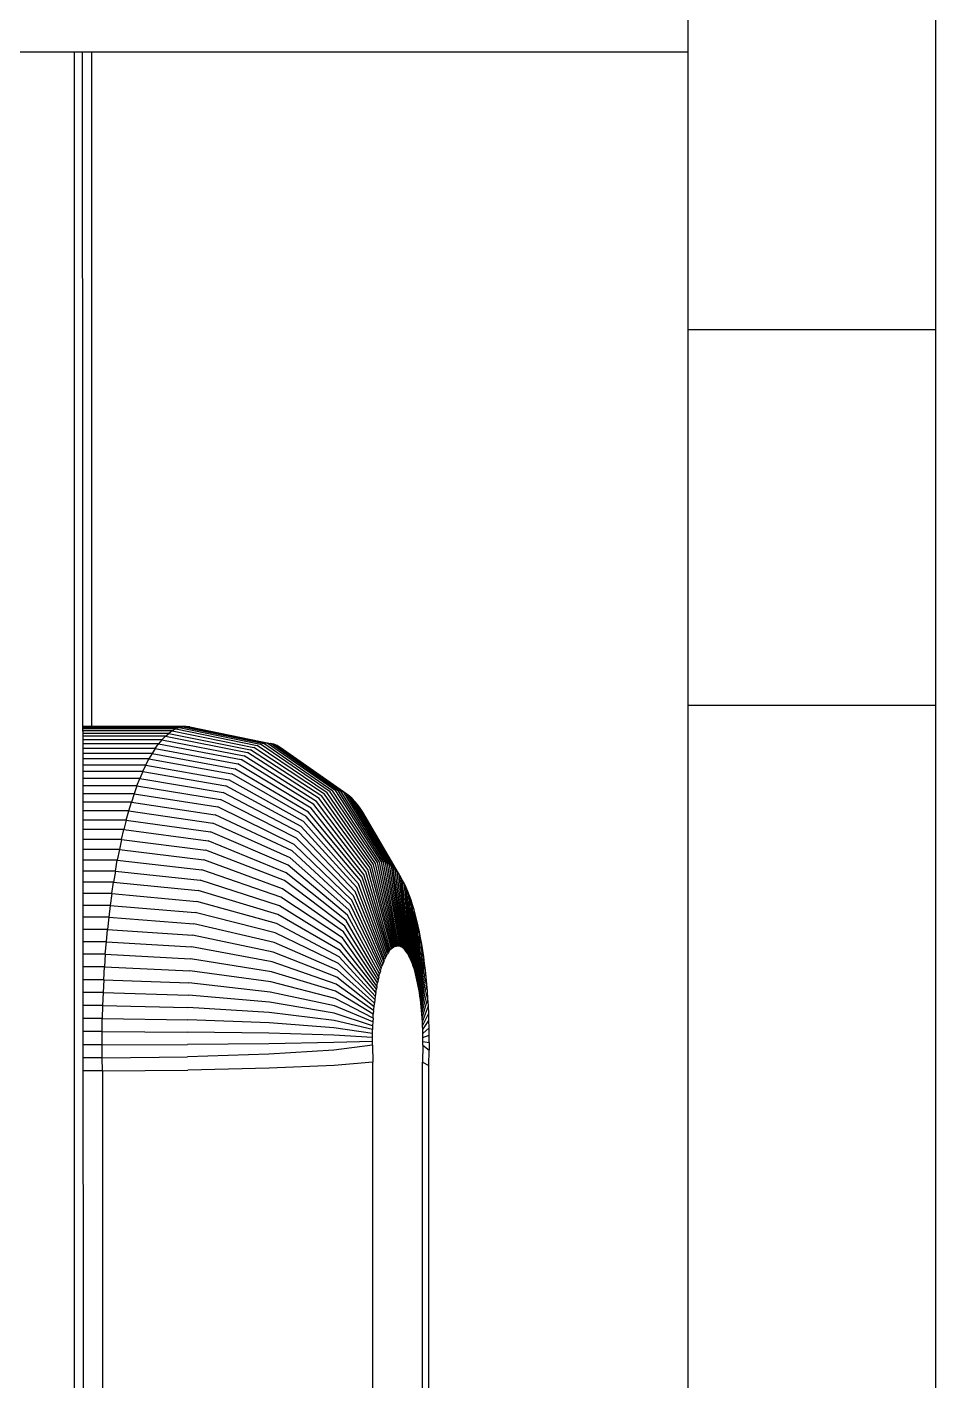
# Model space of a CAD drawing. Header units: metres. Extents: x 322 to 396.8, y -0.1 to 13.
# Drawn here: x 335.688 to 336.054, y 2.914 to 3.46 of the extents above; entities that cross this region are included whole.
import ezdxf

# ---------------------------------------------------------------- set-up
doc = ezdxf.new("R2010")
doc.units = ezdxf.units.M
doc.layers.add('A-WALL', color=7, linetype='Continuous')

msp = doc.modelspace()

# ---------------------------------------------------------------- linework, layer by layer
at = {"color": 8}
for p, q in [((336.05444, -0.09), (336.05444, 3.65)), ((335.95444, 3.50337), (335.95444, 3.33797)), ((334.01689, 3.45), (335.95444, 3.45)), ((335.7071, 2.8573), (335.7071, 3.45)), ((335.71088, 2.86205), (335.7104, 3.45)), ((335.71409, 3.1779), (335.71409, 3.45)), ((335.95444, 3.33797), (335.95444, 3.18639)), ((336.05444, 3.33797), (335.95444, 3.33797)), ((335.95444, 3.18639), (335.95444, 2.60959)), ((336.05444, 3.18639), (335.95444, 3.18639)), ((335.75217, 3.1779), (335.71063, 3.1779)), ((335.75076, 3.17779), (335.71063, 3.17779)), ((335.74935, 3.17746), (335.71063, 3.17746)), ((335.74794, 3.17691), (335.71063, 3.17691)), ((335.74654, 3.17614), (335.71063, 3.17614)), ((335.74515, 3.17515), (335.71063, 3.17515)), ((335.74378, 3.17395), (335.71063, 3.17395)), ((335.74241, 3.17254), (335.74378, 3.17395)), ((335.74378, 3.17395), (335.74515, 3.17515)), ((335.74378, 3.17395), (335.77684, 3.16742)), ((335.74654, 3.17614), (335.74515, 3.17515)), ((335.74515, 3.17515), (335.77815, 3.16856)), ((335.74794, 3.17691), (335.74654, 3.17614)), ((335.74654, 3.17614), (335.77946, 3.16949)), ((335.74794, 3.17691), (335.74935, 3.17746)), ((335.74794, 3.17691), (335.78079, 3.17022)), ((335.74935, 3.17746), (335.75076, 3.17779)), ((335.74935, 3.17746), (335.78212, 3.17074)), ((335.75217, 3.1779), (335.75076, 3.17779)), ((335.75076, 3.17779), (335.78345, 3.17105)), ((335.75359, 3.17779), (335.75217, 3.1779)), ((335.75217, 3.1779), (335.78479, 3.17115)), ((335.75359, 3.17779), (335.78613, 3.17105)), ((335.74241, 3.17254), (335.71063, 3.17254)), ((335.74107, 3.17092), (335.71063, 3.17092)), ((335.73974, 3.16908), (335.71063, 3.16908)), ((335.73974, 3.16908), (335.73844, 3.16705)), ((335.73974, 3.16908), (335.74107, 3.17092)), ((335.73974, 3.16908), (335.77302, 3.16281)), ((335.74241, 3.17254), (335.74107, 3.17092)), ((335.74107, 3.17092), (335.77428, 3.16455)), ((335.74241, 3.17254), (335.77555, 3.16608)), ((335.80577, 3.14884), (335.77684, 3.16742)), ((335.80687, 3.14979), (335.77815, 3.16856)), ((335.80797, 3.15057), (335.77946, 3.16949)), ((335.80908, 3.15118), (335.78079, 3.17022)), ((335.8102, 3.15162), (335.78212, 3.17074)), ((335.81132, 3.15188), (335.78345, 3.17105)), ((335.81245, 3.15197), (335.78479, 3.17115)), ((335.81357, 3.15188), (335.78613, 3.17105)), ((335.78747, 3.17074), (335.78613, 3.17105)), ((335.81469, 3.15162), (335.78747, 3.17074)), ((335.7888, 3.17022), (335.78747, 3.17074)), ((335.81581, 3.15118), (335.7888, 3.17022)), ((335.79012, 3.16949), (335.7888, 3.17022)), ((335.81692, 3.15057), (335.79012, 3.16949)), ((335.73844, 3.16705), (335.71063, 3.16705)), ((335.73716, 3.16481), (335.71064, 3.16481)), ((335.7359, 3.16237), (335.71064, 3.16237)), ((335.73468, 3.15974), (335.7359, 3.16237)), ((335.7359, 3.16237), (335.73716, 3.16481)), ((335.7359, 3.16237), (335.76939, 3.15646)), ((335.73844, 3.16705), (335.73716, 3.16481)), ((335.73716, 3.16481), (335.77058, 3.15876)), ((335.73844, 3.16705), (335.77179, 3.16088)), ((335.80256, 3.14496), (335.77302, 3.16281)), ((335.80362, 3.14642), (335.77428, 3.16455)), ((335.80469, 3.14771), (335.77555, 3.16608)), ((335.73468, 3.15974), (335.71064, 3.15974)), ((335.73348, 3.15692), (335.71064, 3.15692)), ((335.73232, 3.15392), (335.73348, 3.15692)), ((335.73468, 3.15974), (335.73348, 3.15692)), ((335.73348, 3.15692), (335.7671, 3.1513)), ((335.73468, 3.15974), (335.76823, 3.15397)), ((335.79951, 3.13963), (335.76939, 3.15646)), ((335.80051, 3.14156), (335.77058, 3.15876)), ((335.80153, 3.14334), (335.77179, 3.16088)), ((335.73232, 3.15392), (335.71065, 3.15392)), ((335.73232, 3.15392), (335.73119, 3.15074)), ((335.73232, 3.15392), (335.766, 3.14846)), ((335.79759, 3.1353), (335.7671, 3.1513)), ((335.79854, 3.13754), (335.76823, 3.15397)), ((335.82852, 3.1227), (335.80908, 3.15118)), ((335.82932, 3.12301), (335.8102, 3.15162)), ((335.83012, 3.1232), (335.81132, 3.15188)), ((335.83092, 3.12326), (335.81245, 3.15197)), ((335.83173, 3.1232), (335.81357, 3.15188)), ((335.83253, 3.12301), (335.81469, 3.15162)), ((335.83333, 3.1227), (335.81581, 3.15118)), ((335.73119, 3.15074), (335.71065, 3.15074)), ((335.7301, 3.14739), (335.71065, 3.14739)), ((335.72904, 3.14387), (335.7301, 3.14739)), ((335.73119, 3.15074), (335.7301, 3.14739)), ((335.7301, 3.14739), (335.76389, 3.14227)), ((335.73119, 3.15074), (335.76493, 3.14545)), ((335.79666, 3.13291), (335.766, 3.14846)), ((335.82462, 3.1193), (335.80362, 3.14642)), ((335.82538, 3.12022), (335.80469, 3.14771)), ((335.82616, 3.12102), (335.80577, 3.14884)), ((335.82694, 3.12171), (335.80687, 3.14979)), ((335.82773, 3.12226), (335.80797, 3.15057)), ((335.81803, 3.14979), (335.81692, 3.15057)), ((335.83412, 3.12226), (335.81692, 3.15057)), ((335.81912, 3.14884), (335.81803, 3.14979)), ((335.83491, 3.12171), (335.81803, 3.14979)), ((335.8202, 3.14771), (335.81912, 3.14884)), ((335.83569, 3.12102), (335.81912, 3.14884)), ((335.83647, 3.12022), (335.8202, 3.14771)), ((335.82127, 3.14642), (335.8202, 3.14771)), ((335.83723, 3.1193), (335.82127, 3.14642)), ((335.82233, 3.14496), (335.82127, 3.14642)), ((335.72904, 3.14387), (335.71065, 3.14387)), ((335.72803, 3.14019), (335.71066, 3.14019)), ((335.72803, 3.14019), (335.72706, 3.13635)), ((335.72803, 3.14019), (335.72904, 3.14387)), ((335.72803, 3.14019), (335.76194, 3.13546)), ((335.72904, 3.14387), (335.7629, 3.13894)), ((335.7949, 3.12772), (335.76389, 3.14227)), ((335.79577, 3.13038), (335.76493, 3.14545)), ((335.8224, 3.11583), (335.80051, 3.14156)), ((335.82312, 3.1171), (335.80153, 3.14334)), ((335.82386, 3.11826), (335.80256, 3.14496)), ((335.82337, 3.14334), (335.82233, 3.14496)), ((335.83798, 3.11826), (335.82233, 3.14496)), ((335.83872, 3.1171), (335.82337, 3.14334)), ((335.72706, 3.13635), (335.71066, 3.13635)), ((335.72613, 3.13237), (335.72706, 3.13635)), ((335.72706, 3.13635), (335.76102, 3.13183)), ((335.79325, 3.122), (335.76194, 3.13546)), ((335.79406, 3.12492), (335.7629, 3.13894)), ((335.82031, 3.11135), (335.79759, 3.1353)), ((335.82099, 3.11295), (335.79854, 3.13754)), ((335.82168, 3.11445), (335.79951, 3.13963)), ((335.72613, 3.13237), (335.71066, 3.13237)), ((335.72613, 3.13237), (335.72525, 3.12825)), ((335.72613, 3.13237), (335.76014, 3.12806)), ((335.79248, 3.11895), (335.76102, 3.13183)), ((335.81901, 3.10784), (335.79577, 3.13038)), ((335.81965, 3.10965), (335.79666, 3.13291)), ((335.72525, 3.12825), (335.71067, 3.12825)), ((335.72441, 3.12399), (335.71067, 3.12399)), ((335.72363, 3.11961), (335.72441, 3.12399)), ((335.72525, 3.12825), (335.72441, 3.12399)), ((335.72441, 3.12399), (335.75851, 3.12012)), ((335.72525, 3.12825), (335.7593, 3.12415)), ((335.79104, 3.1125), (335.7593, 3.12415)), ((335.79175, 3.11578), (335.76014, 3.12806)), ((335.81779, 3.10394), (335.79406, 3.12492)), ((335.81839, 3.10594), (335.7949, 3.12772)), ((335.72363, 3.11961), (335.71067, 3.11961)), ((335.72363, 3.11961), (335.72289, 3.1151)), ((335.72363, 3.11961), (335.75777, 3.11597)), ((335.79038, 3.10912), (335.75851, 3.12012)), ((335.81666, 3.09967), (335.79248, 3.11895)), ((335.81721, 3.10185), (335.79325, 3.122)), ((335.83368, 3.08676), (335.82386, 3.11826)), ((335.83408, 3.08731), (335.82462, 3.1193)), ((335.83448, 3.08779), (335.82538, 3.12022)), ((335.83489, 3.08822), (335.82616, 3.12102)), ((335.83531, 3.08858), (335.82694, 3.12171)), ((335.83572, 3.08887), (335.82773, 3.12226)), ((335.83614, 3.0891), (335.82852, 3.1227)), ((335.83656, 3.08927), (335.82932, 3.12301)), ((335.83699, 3.08937), (335.83012, 3.1232)), ((335.83741, 3.0894), (335.83092, 3.12326)), ((335.83784, 3.08937), (335.83173, 3.1232)), ((335.83826, 3.08927), (335.83253, 3.12301)), ((335.83868, 3.0891), (335.83333, 3.1227)), ((335.8391, 3.08887), (335.83412, 3.12226)), ((335.83952, 3.08858), (335.83491, 3.12171)), ((335.83993, 3.08822), (335.83569, 3.12102)), ((335.84034, 3.08779), (335.83647, 3.12022)), ((335.84074, 3.08731), (335.83723, 3.1193)), ((335.84114, 3.08676), (335.83798, 3.11826)), ((335.72289, 3.1151), (335.71068, 3.1151)), ((335.7222, 3.11049), (335.72289, 3.1151)), ((335.72289, 3.1151), (335.75707, 3.11171)), ((335.78975, 3.10563), (335.75777, 3.11597)), ((335.81614, 3.09741), (335.79175, 3.11578)), ((335.83216, 3.08395), (335.82099, 3.11295)), ((335.83253, 3.08474), (335.82168, 3.11445)), ((335.83291, 3.08547), (335.8224, 3.11583)), ((335.83329, 3.08615), (335.82312, 3.1171)), ((335.84153, 3.08615), (335.83872, 3.1171)), ((335.83945, 3.11583), (335.83872, 3.1171)), ((335.84192, 3.08547), (335.83945, 3.11583)), ((335.84016, 3.11445), (335.83945, 3.11583)), ((335.84229, 3.08474), (335.84016, 3.11445)), ((335.84086, 3.11295), (335.84016, 3.11445)), ((335.84154, 3.11135), (335.84086, 3.11295)), ((335.84266, 3.08395), (335.84086, 3.11295)), ((335.7222, 3.11049), (335.71068, 3.11049)), ((335.7222, 3.11049), (335.72157, 3.10577)), ((335.7222, 3.11049), (335.75642, 3.10734)), ((335.78862, 3.09839), (335.75642, 3.10734)), ((335.78917, 3.10205), (335.75707, 3.11171)), ((335.81516, 3.09265), (335.79038, 3.10912)), ((335.81563, 3.09507), (335.79104, 3.1125)), ((335.83112, 3.08125), (335.81901, 3.10784)), ((335.83145, 3.08221), (335.81965, 3.10965)), ((335.8318, 3.08311), (335.82031, 3.11135)), ((335.8422, 3.10965), (335.84154, 3.11135)), ((335.84302, 3.08311), (335.84154, 3.11135)), ((335.84284, 3.10784), (335.8422, 3.10965)), ((335.84337, 3.08221), (335.8422, 3.10965)), ((335.84346, 3.10594), (335.84284, 3.10784)), ((335.84371, 3.08125), (335.84284, 3.10784)), ((335.72157, 3.10577), (335.71068, 3.10577)), ((335.72157, 3.10577), (335.72099, 3.10096)), ((335.72157, 3.10577), (335.75582, 3.10288)), ((335.78812, 3.09464), (335.75582, 3.10288)), ((335.8143, 3.08761), (335.78917, 3.10205)), ((335.81471, 3.09016), (335.78975, 3.10563)), ((335.83017, 3.07809), (335.81721, 3.10185)), ((335.83047, 3.07919), (335.81779, 3.10394)), ((335.83079, 3.08025), (335.81839, 3.10594)), ((335.84406, 3.10394), (335.84346, 3.10594)), ((335.84404, 3.08025), (335.84346, 3.10594)), ((335.84463, 3.10185), (335.84406, 3.10394)), ((335.84435, 3.07919), (335.84406, 3.10394)), ((335.84518, 3.09967), (335.84463, 3.10185)), ((335.84466, 3.07809), (335.84463, 3.10185)), ((335.72099, 3.10096), (335.71069, 3.10096)), ((335.72099, 3.10096), (335.72046, 3.09607)), ((335.72099, 3.10096), (335.75527, 3.09832)), ((335.78766, 3.09081), (335.75527, 3.09832)), ((335.81391, 3.08499), (335.78862, 3.09839)), ((335.8296, 3.07574), (335.81614, 3.09741)), ((335.82988, 3.07694), (335.81666, 3.09967)), ((335.84495, 3.07694), (335.84518, 3.09967)), ((335.84571, 3.09741), (335.84518, 3.09967)), ((335.84523, 3.07574), (335.84571, 3.09741)), ((335.84621, 3.09507), (335.84571, 3.09741)), ((335.72046, 3.09607), (335.71069, 3.09607)), ((335.71999, 3.09109), (335.7107, 3.09109)), ((335.71958, 3.08605), (335.71999, 3.09109)), ((335.71999, 3.09109), (335.72046, 3.09607)), ((335.71999, 3.09109), (335.75433, 3.08898)), ((335.72046, 3.09607), (335.75477, 3.09369)), ((335.78724, 3.08692), (335.75477, 3.09369)), ((335.81355, 3.08231), (335.78812, 3.09464)), ((335.82908, 3.07323), (335.81516, 3.09265)), ((335.82933, 3.07451), (335.81563, 3.09507)), ((335.84549, 3.07451), (335.84621, 3.09507)), ((335.84574, 3.07323), (335.84669, 3.09265)), ((335.84669, 3.09265), (335.84621, 3.09507)), ((335.84713, 3.09016), (335.84669, 3.09265)), ((335.71958, 3.08605), (335.7107, 3.08605)), ((335.71958, 3.08605), (335.71922, 3.08094)), ((335.71958, 3.08605), (335.75393, 3.0842)), ((335.78686, 3.08297), (335.75433, 3.08898)), ((335.81292, 3.07679), (335.78724, 3.08692)), ((335.81322, 3.07958), (335.78766, 3.09081)), ((335.82863, 3.07056), (335.8143, 3.08761)), ((335.82885, 3.07191), (335.81471, 3.09016)), ((335.83253, 3.08474), (335.83291, 3.08547)), ((335.83291, 3.08547), (335.83329, 3.08615)), ((335.83368, 3.08676), (335.83329, 3.08615)), ((335.83408, 3.08731), (335.83368, 3.08676)), ((335.83408, 3.08731), (335.83448, 3.08779)), ((335.83489, 3.08822), (335.83448, 3.08779)), ((335.83489, 3.08822), (335.83531, 3.08858)), ((335.83531, 3.08858), (335.83572, 3.08887)), ((335.83614, 3.0891), (335.83572, 3.08887)), ((335.83656, 3.08927), (335.83614, 3.0891)), ((335.83656, 3.08927), (335.83699, 3.08937)), ((335.83699, 3.08937), (335.83741, 3.0894)), ((335.83784, 3.08937), (335.83741, 3.0894)), ((335.83826, 3.08927), (335.83784, 3.08937)), ((335.83868, 3.0891), (335.83826, 3.08927)), ((335.8391, 3.08887), (335.83868, 3.0891)), ((335.83952, 3.08858), (335.8391, 3.08887)), ((335.83993, 3.08822), (335.83952, 3.08858)), ((335.84034, 3.08779), (335.83993, 3.08822)), ((335.84074, 3.08731), (335.84034, 3.08779)), ((335.84114, 3.08676), (335.84074, 3.08731)), ((335.84153, 3.08615), (335.84114, 3.08676)), ((335.84192, 3.08547), (335.84153, 3.08615)), ((335.84229, 3.08474), (335.84192, 3.08547)), ((335.84598, 3.07191), (335.84713, 3.09016)), ((335.8462, 3.07056), (335.84755, 3.08761)), ((335.84755, 3.08761), (335.84713, 3.09016)), ((335.84794, 3.08499), (335.84755, 3.08761)), ((335.71922, 3.08094), (335.71071, 3.08094)), ((335.71892, 3.07579), (335.71922, 3.08094)), ((335.71922, 3.08094), (335.7536, 3.07937)), ((335.78653, 3.07896), (335.75393, 3.0842)), ((335.81265, 3.07397), (335.78686, 3.08297)), ((335.82823, 3.06776), (335.81355, 3.08231)), ((335.82842, 3.06918), (335.81391, 3.08499)), ((335.83047, 3.07919), (335.83079, 3.08025)), ((335.83079, 3.08025), (335.83112, 3.08125)), ((335.83145, 3.08221), (335.83112, 3.08125)), ((335.8318, 3.08311), (335.83145, 3.08221)), ((335.8318, 3.08311), (335.83216, 3.08395)), ((335.83253, 3.08474), (335.83216, 3.08395)), ((335.84266, 3.08395), (335.84229, 3.08474)), ((335.84302, 3.08311), (335.84266, 3.08395)), ((335.84337, 3.08221), (335.84302, 3.08311)), ((335.84371, 3.08125), (335.84337, 3.08221)), ((335.84404, 3.08025), (335.84371, 3.08125)), ((335.84435, 3.07919), (335.84404, 3.08025)), ((335.8464, 3.06918), (335.84794, 3.08499)), ((335.84659, 3.06776), (335.8483, 3.08231)), ((335.8483, 3.08231), (335.84794, 3.08499)), ((335.84863, 3.07958), (335.8483, 3.08231)), ((335.71892, 3.07579), (335.71071, 3.07579)), ((335.71892, 3.07579), (335.71867, 3.07059)), ((335.71892, 3.07579), (335.75331, 3.07449)), ((335.78601, 3.0708), (335.75331, 3.07449)), ((335.78625, 3.0749), (335.7536, 3.07937)), ((335.81221, 3.06821), (335.78625, 3.0749)), ((335.81241, 3.07111), (335.78653, 3.07896)), ((335.8279, 3.06485), (335.81292, 3.07679)), ((335.82806, 3.06632), (335.81322, 3.07958)), ((335.82908, 3.07323), (335.82933, 3.07451)), ((335.8296, 3.07574), (335.82933, 3.07451)), ((335.82988, 3.07694), (335.8296, 3.07574)), ((335.82988, 3.07694), (335.83017, 3.07809)), ((335.83047, 3.07919), (335.83017, 3.07809)), ((335.84466, 3.07809), (335.84435, 3.07919)), ((335.84495, 3.07694), (335.84466, 3.07809)), ((335.84523, 3.07574), (335.84495, 3.07694)), ((335.84549, 3.07451), (335.84523, 3.07574)), ((335.84574, 3.07323), (335.84549, 3.07451)), ((335.84677, 3.06632), (335.84863, 3.07958)), ((335.84693, 3.06485), (335.84893, 3.07679)), ((335.84893, 3.07679), (335.84863, 3.07958)), ((335.8492, 3.07397), (335.84893, 3.07679)), ((335.71867, 3.07059), (335.71071, 3.07059)), ((335.71867, 3.07059), (335.71849, 3.06536)), ((335.71867, 3.07059), (335.75308, 3.06957)), ((335.78582, 3.06667), (335.75308, 3.06957)), ((335.81204, 3.06528), (335.78601, 3.0708)), ((335.82763, 3.06185), (335.81241, 3.07111)), ((335.82776, 3.06336), (335.81265, 3.07397)), ((335.82842, 3.06918), (335.82823, 3.06776)), ((335.82863, 3.07056), (335.82842, 3.06918)), ((335.82863, 3.07056), (335.82885, 3.07191)), ((335.82908, 3.07323), (335.82885, 3.07191)), ((335.84598, 3.07191), (335.84574, 3.07323)), ((335.8462, 3.07056), (335.84598, 3.07191)), ((335.8464, 3.06918), (335.8462, 3.07056)), ((335.84659, 3.06776), (335.8464, 3.06918)), ((335.84707, 3.06336), (335.8492, 3.07397)), ((335.84719, 3.06185), (335.84943, 3.07111)), ((335.84943, 3.07111), (335.8492, 3.07397)), ((335.84964, 3.06821), (335.84943, 3.07111)), ((335.71849, 3.06536), (335.71072, 3.06536)), ((335.71849, 3.06536), (335.71836, 3.06011)), ((335.71849, 3.06536), (335.75291, 3.06462)), ((335.78567, 3.06251), (335.75291, 3.06462)), ((335.8119, 3.06233), (335.78582, 3.06667)), ((335.82743, 3.05877), (335.81204, 3.06528)), ((335.82753, 3.06031), (335.81221, 3.06821)), ((335.82776, 3.06336), (335.8279, 3.06485)), ((335.8279, 3.06485), (335.82806, 3.06632)), ((335.82823, 3.06776), (335.82806, 3.06632)), ((335.84677, 3.06632), (335.84659, 3.06776)), ((335.84693, 3.06485), (335.84677, 3.06632)), ((335.84707, 3.06336), (335.84693, 3.06485)), ((335.8473, 3.06031), (335.84964, 3.06821)), ((335.84739, 3.05877), (335.84981, 3.06528)), ((335.84981, 3.06528), (335.84964, 3.06821)), ((335.84995, 3.06233), (335.84981, 3.06528)), ((335.71836, 3.06011), (335.71072, 3.06011)), ((335.7183, 3.05484), (335.71836, 3.06011)), ((335.71836, 3.06011), (335.75279, 3.05965)), ((335.78557, 3.05834), (335.75279, 3.05965)), ((335.81173, 3.05637), (335.78557, 3.05834)), ((335.8118, 3.05936), (335.78567, 3.06251)), ((335.82731, 3.05564), (335.8118, 3.05936)), ((335.82736, 3.05721), (335.8119, 3.06233)), ((335.82743, 3.05877), (335.82736, 3.05721)), ((335.82753, 3.06031), (335.82743, 3.05877)), ((335.82753, 3.06031), (335.82763, 3.06185)), ((335.82776, 3.06336), (335.82763, 3.06185)), ((335.84719, 3.06185), (335.84707, 3.06336)), ((335.8473, 3.06031), (335.84719, 3.06185)), ((335.84739, 3.05877), (335.8473, 3.06031)), ((335.84746, 3.05721), (335.84739, 3.05877)), ((335.84746, 3.05721), (335.84995, 3.06233)), ((335.84752, 3.05564), (335.85005, 3.05936)), ((335.85005, 3.05936), (335.84995, 3.06233)), ((335.85012, 3.05637), (335.85005, 3.05936)), ((335.7183, 3.05484), (335.71073, 3.05484)), ((335.71829, 3.04956), (335.7183, 3.05484)), ((335.7183, 3.05484), (335.75272, 3.05466)), ((335.78552, 3.05415), (335.75272, 3.05466)), ((335.81169, 3.05338), (335.78552, 3.05415)), ((335.82725, 3.05248), (335.81169, 3.05338)), ((335.82727, 3.05406), (335.81173, 3.05637)), ((335.82725, 3.05248), (335.82727, 3.05406)), ((335.82727, 3.05406), (335.82731, 3.05564)), ((335.82736, 3.05721), (335.82731, 3.05564)), ((335.84752, 3.05564), (335.84746, 3.05721)), ((335.84756, 3.05406), (335.84752, 3.05564)), ((335.84756, 3.05406), (335.85012, 3.05637)), ((335.84758, 3.05248), (335.84756, 3.05406)), ((335.84758, 3.05248), (335.85016, 3.05338)), ((335.85016, 3.05338), (335.85012, 3.05637)), ((335.85016, 3.05039), (335.85016, 3.05338)), ((335.71829, 3.04956), (335.71073, 3.04956)), ((335.71829, 3.04956), (335.75272, 3.04966)), ((335.71834, 3.04429), (335.71829, 3.04956)), ((335.78551, 3.04995), (335.75272, 3.04966)), ((335.81168, 3.05039), (335.78551, 3.04995)), ((335.81171, 3.04739), (335.78555, 3.04576)), ((335.82725, 3.0509), (335.81168, 3.05039)), ((335.82726, 3.04932), (335.81171, 3.04739)), ((335.82725, 3.0509), (335.82725, 3.05248)), ((335.82726, 3.04932), (335.82725, 3.0509)), ((335.82726, 3.04932), (335.8274, 3.04247)), ((335.84756, 3.04932), (335.84742, 3.04247)), ((335.84756, 3.04932), (335.84758, 3.0509)), ((335.84756, 3.04932), (335.85014, 3.04739)), ((335.84758, 3.0509), (335.84758, 3.05248)), ((335.84758, 3.0509), (335.85016, 3.05039)), ((335.85, 3.04115), (335.85014, 3.04739)), ((335.85016, 3.05039), (335.85014, 3.04739)), ((335.71834, 3.04429), (335.71074, 3.04429)), ((335.71834, 3.04429), (335.75276, 3.04467)), ((335.71845, 3.03903), (335.71834, 3.04429)), ((335.78555, 3.04576), (335.75276, 3.04467)), ((335.8274, 3.04247), (335.81184, 3.04115)), ((335.8274, 2.88948), (335.8274, 3.04247)), ((335.84742, 3.04247), (335.85, 3.04115)), ((335.84742, 2.88377), (335.84742, 3.04247)), ((335.71845, 3.03903), (335.71074, 3.03903)), ((335.71845, 3.03903), (335.75288, 3.03929)), ((335.71845, 3.03903), (335.71845, 2.87121)), ((335.78568, 3.04004), (335.75288, 3.03929)), ((335.81184, 3.04115), (335.78568, 3.04004)), ((335.85, 2.88273), (335.85, 3.04115))]:
    msp.add_line(p, q, dxfattribs=at)
at = {"layer": 'A-WALL', "color": 11}
msp.add_line((336.05444, -0.09), (336.05444, 7.88), dxfattribs=at)

doc.saveas('drawing.dxf')
